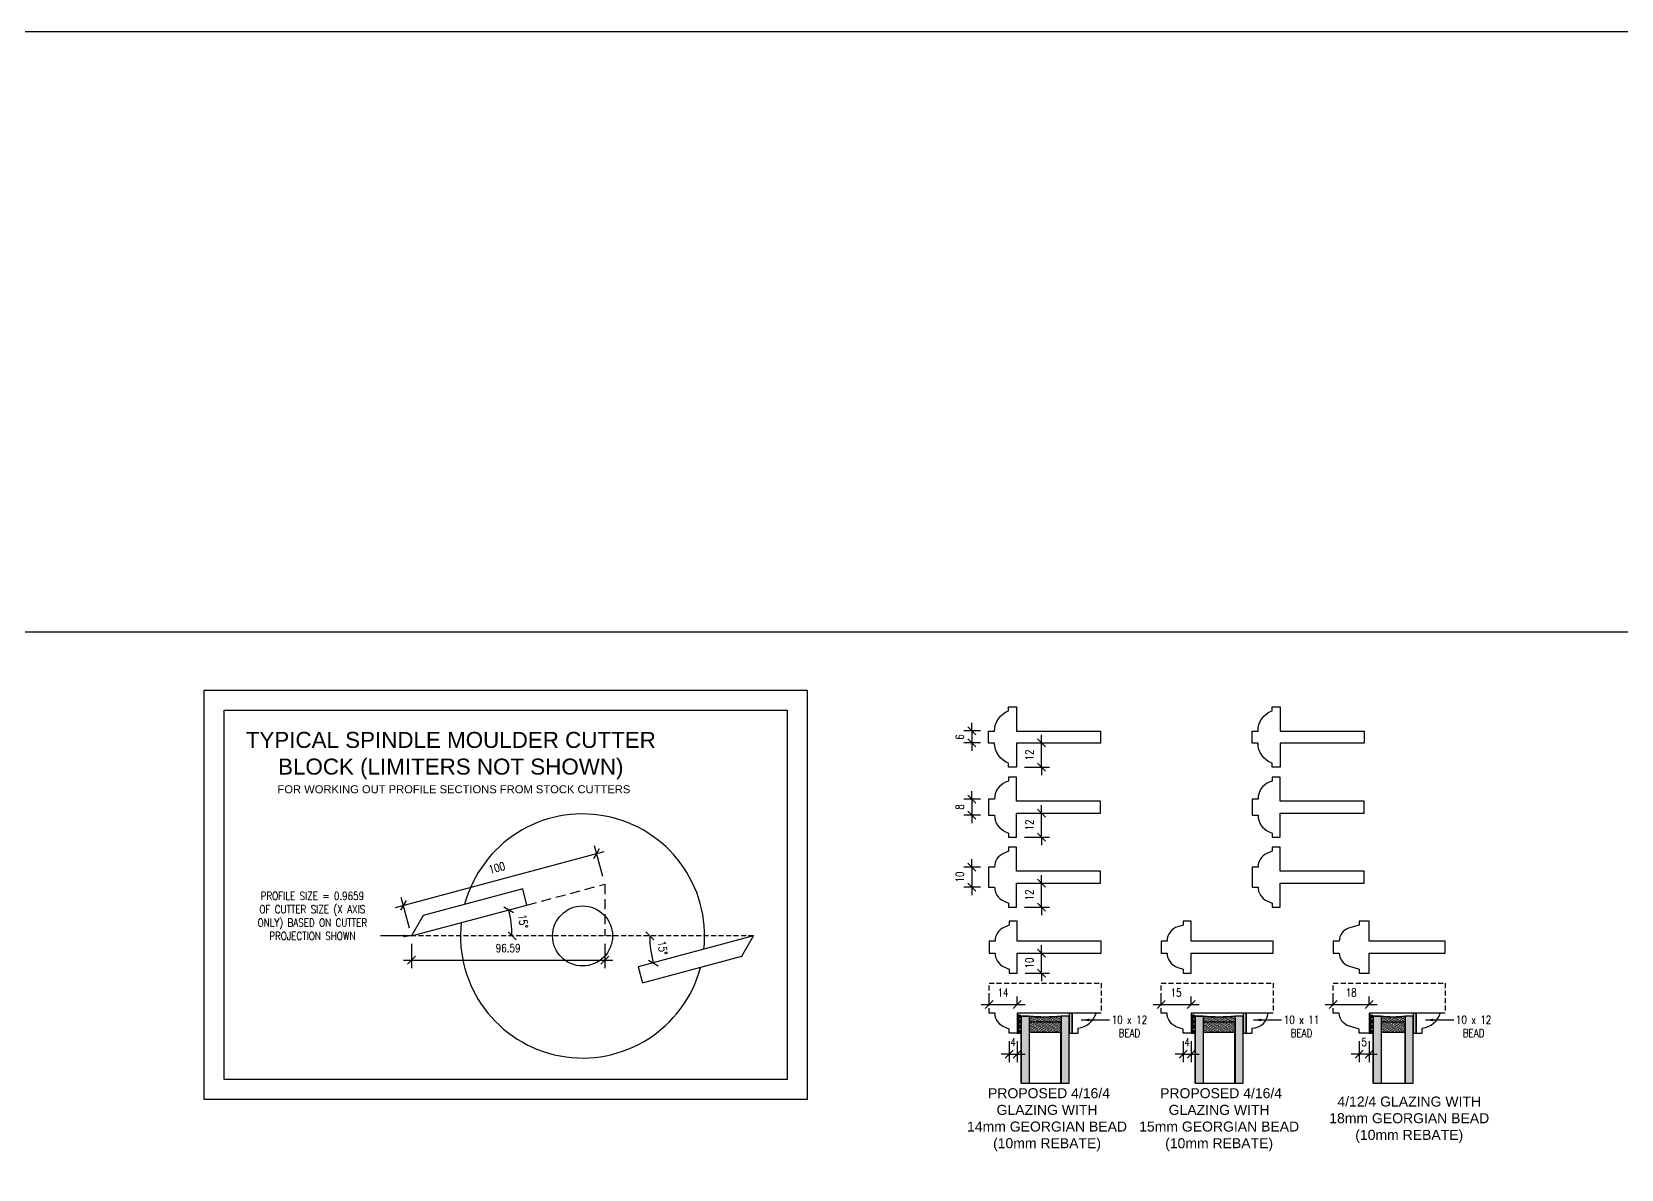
# Model space of a CAD drawing. Header units: millimetres. Extents: x 0 to 23312, y -3206 to 11448.
# Drawn here: x 3104 to 3898, y 10879 to 11448 of the extents above; entities that cross this region are included whole.
import ezdxf

# ---------------------------------------------------------------- set-up
doc = ezdxf.new("R2010")
doc.units = ezdxf.units.MM
doc.header["$LTSCALE"] = 10
doc.header["$PDMODE"] = 35
doc.linetypes.add('HIDDEN', pattern=[0.375, 0.25, -0.125])
for name, color, linetype in [('02 - Notes & Text', 251, 'Continuous'), ('40 - Detail Outline', 142, 'Continuous'), ('41 - Detail', 7, 'Continuous'), ('44 - Detail Text', 7, 'Continuous')]:
    doc.layers.add(name, color=color, linetype=linetype)
doc.styles.add('1-1', font='romans.shx', dxfattribs={"width": 0.8, "height": 2})
doc.styles.add('1-2', font='romans.shx', dxfattribs={"width": 0.8, "height": 4})
doc.dimstyles.new('1-2', dxfattribs={"dimtxt": 4, "dimasz": 4, "dimexe": 4, "dimexo": 4, "dimgap": 4, "dimtad": 1, "dimdec": 0, "dimzin": 0, "dimdsep": 46, "dimtxsty": '1-2', "dimblk": 'OBLIQUE', "dimcen": 4, "dimdle": 4, "dimclrd": 251, "dimclre": 251, "dimclrt": 251, "dimadec": 0, "dimazin": 0, "dimtfac": 1, "dimtdec": 0, "dimtix": 1, "dimtmove": 1, "dimatfit": 3, "dimfxl": 1, "dimtolj": 1, "dimtzin": 0, "dimlwd": 25, "dimarcsym": 0})
doc.dimstyles.new('1-2 Roundoff', dxfattribs={"dimtxt": 4, "dimasz": 4, "dimexe": 4, "dimexo": 4, "dimgap": 4, "dimtad": 1, "dimdsep": 46, "dimtxsty": '1-2', "dimblk": 'OBLIQUE', "dimcen": 4, "dimdle": 4, "dimclrd": 251, "dimclre": 251, "dimclrt": 251, "dimazin": 2, "dimtfac": 1, "dimtix": 1, "dimtmove": 1, "dimatfit": 3, "dimfxl": 1, "dimtolj": 1, "dimtzin": 0, "dimlwd": 25, "dimarcsym": 0})

# ---------------------------------------------------------------- blocks, each defined once
blk = doc.blocks.new('_Oblique')
at = {"color": 0, "linetype": 'ByBlock', "lineweight": -2}
blk.add_line((-0.5, -0.5), (0.5, 0.5), dxfattribs=at)
blk = doc.blocks.new('*D195')
at = {"layer": '40 - Detail Outline', "color": 251, "lineweight": 25, "ltscale": 10, "transparency": 16777216}
blk.add_arc((3293.49, 10995.78), 50.25, 360, 15, dxfattribs=at)
at = {"layer": 'Defpoints', "color": 0, "ltscale": 10, "transparency": 16777216}
for p in [(3351.21, 11011.24), (3293.49, 10995.78), (3293.49, 10995.78), (3343.55, 11000.16), (3464.49, 10995.78)]:
    blk.add_point(p, dxfattribs=at)
at = {"layer": '40 - Detail Outline', "color": 251, "lineweight": 25, "ltscale": 10, "transparency": 16777216, "xscale": 4, "yscale": 4, "zscale": 4}
for p, rotation in [((3342.03, 11008.78), 104.9999999999939), ((3343.75, 10995.78), 269.9999999999994)]:
    blk.add_blockref('_Oblique', p, dxfattribs=dict(at, rotation=rotation))
at = {"layer": '40 - Detail Outline', "color": 251, "ltscale": 10, "transparency": 16777216, "insert": (3349.26, 11003.12), "char_height": 4, "attachment_point": 5, "rotation": 277.5, "style": '1-2'}
blk.add_mtext('\\A1;15°', dxfattribs=at)
blk = doc.blocks.new('*D196')
at = {"layer": '40 - Detail Outline', "color": 251, "lineweight": 25, "ltscale": 10, "transparency": 16777216}
blk.add_arc((3464.49, 10995.78), 51.92, 180, 195, dxfattribs=at)
at = {"layer": 'Defpoints', "color": 0, "ltscale": 10, "transparency": 16777216}
for p in [(3293.49, 10995.78), (3464.49, 10995.78), (3464.49, 10995.78), (3412.77, 10991.25), (3406.77, 10980.31)]:
    blk.add_point(p, dxfattribs=at)
at = {"layer": '40 - Detail Outline', "color": 251, "lineweight": 25, "ltscale": 10, "transparency": 16777216, "xscale": 4, "yscale": 4, "zscale": 4}
for p, rotation in [((3412.57, 10995.78), 89.99999999999913), ((3414.34, 10982.34), 284.999999999993)]:
    blk.add_blockref('_Oblique', p, dxfattribs=dict(at, rotation=rotation))
at = {"layer": '40 - Detail Outline', "color": 251, "ltscale": 10, "transparency": 16777216, "insert": (3418.96, 10989.78), "char_height": 4, "attachment_point": 5, "rotation": 277.5, "style": '1-2'}
blk.add_mtext('\\A1;15°', dxfattribs=at)
blk = doc.blocks.new('*D197')
at = {"layer": '40 - Detail Outline', "color": 251, "lineweight": 25, "ltscale": 10, "transparency": 16777216}
blk.add_line((3285.52, 11010.06), (3389.84, 11038.01), dxfattribs=at)
at = {"layer": '40 - Detail Outline', "color": 251, "lineweight": -2, "ltscale": 10, "transparency": 16777216}
for p, q in [((3389.05, 11025.52), (3384.95, 11040.84)), ((3292.46, 10999.64), (3288.35, 11014.95))]:
    blk.add_line(p, q, dxfattribs=at)
at = {"layer": 'Defpoints', "color": 0, "ltscale": 10, "transparency": 16777216}
for p in [(3385.98, 11036.97), (3390.08, 11021.66), (3293.49, 10995.78)]:
    blk.add_point(p, dxfattribs=at)
at = {"layer": '40 - Detail Outline', "color": 251, "lineweight": 25, "ltscale": 10, "transparency": 16777216, "xscale": 4, "yscale": 4, "zscale": 4}
for p, rotation in [((3385.98, 11036.97), 14.99999999999553), ((3289.39, 11011.09), 194.9999999999955)]:
    blk.add_blockref('_Oblique', p, dxfattribs=dict(at, rotation=rotation))
at = {"layer": '40 - Detail Outline', "color": 251, "ltscale": 10, "transparency": 16777216, "insert": (3336.13, 11029.83), "char_height": 4, "attachment_point": 5, "rotation": 15, "style": '1-2'}
blk.add_mtext('\\A1;100', dxfattribs=at)
blk = doc.blocks.new('*D198')
at = {"layer": '40 - Detail Outline', "color": 251, "lineweight": -2, "ltscale": 10, "transparency": 16777216}
for p, q in [((3293.49, 10991.78), (3293.49, 10979.69)), ((3390.08, 10991.78), (3390.08, 10979.69))]:
    blk.add_line(p, q, dxfattribs=at)
at = {"layer": '40 - Detail Outline', "color": 251, "lineweight": 25, "ltscale": 10, "transparency": 16777216}
blk.add_line((3289.49, 10983.69), (3394.08, 10983.69), dxfattribs=at)
at = {"layer": 'Defpoints', "color": 0, "ltscale": 10, "transparency": 16777216}
for p in [(3293.49, 10995.78), (3390.08, 10995.78), (3390.08, 10983.69)]:
    blk.add_point(p, dxfattribs=at)
at = {"layer": '40 - Detail Outline', "color": 251, "lineweight": 25, "ltscale": 10, "transparency": 16777216, "xscale": 4, "yscale": 4, "zscale": 4, "rotation": 180}
blk.add_blockref('_Oblique', (3293.49, 10983.69), dxfattribs=at)
at = {"layer": '40 - Detail Outline', "color": 251, "lineweight": 25, "ltscale": 10, "transparency": 16777216, "xscale": 4, "yscale": 4, "zscale": 4}
blk.add_blockref('_Oblique', (3390.08, 10983.69), dxfattribs=at)
at = {"layer": '40 - Detail Outline', "color": 251, "ltscale": 10, "transparency": 16777216, "insert": (3341.79, 10989.69), "char_height": 4, "attachment_point": 5, "style": '1-2'}
blk.add_mtext('\\A1;96.59', dxfattribs=at)
blk = doc.blocks.new('*D250')
at = {"layer": '44 - Detail Text', "color": 251, "lineweight": 25, "ltscale": 10, "transparency": 16777216}
blk.add_line((3578.11, 10961.49), (3600.11, 10961.49), dxfattribs=at)
at = {"layer": '44 - Detail Text', "color": 251, "lineweight": -2, "ltscale": 10, "transparency": 16777216}
for p, q in [((3582.11, 10961.24), (3582.11, 10965.49)), ((3596.11, 10961.24), (3596.11, 10965.49))]:
    blk.add_line(p, q, dxfattribs=at)
at = {"layer": 'Defpoints', "color": 0, "ltscale": 10, "transparency": 16777216}
for p in [(3596.11, 10961.49), (3582.11, 10957.24), (3596.11, 10957.24)]:
    blk.add_point(p, dxfattribs=at)
at = {"layer": '44 - Detail Text', "color": 251, "lineweight": 25, "ltscale": 10, "transparency": 16777216, "xscale": 4, "yscale": 4, "zscale": 4, "rotation": 180}
blk.add_blockref('_Oblique', (3582.11, 10961.49), dxfattribs=at)
at = {"layer": '44 - Detail Text', "color": 251, "lineweight": 25, "ltscale": 10, "transparency": 16777216, "xscale": 4, "yscale": 4, "zscale": 4}
blk.add_blockref('_Oblique', (3596.11, 10961.49), dxfattribs=at)
at = {"layer": '44 - Detail Text', "color": 251, "ltscale": 10, "transparency": 16777216, "insert": (3589.11, 10967.49), "char_height": 4, "attachment_point": 5, "style": '1-2'}
blk.add_mtext('\\A1;14', dxfattribs=at)
blk = doc.blocks.new('*D251')
at = {"layer": '44 - Detail Text', "color": 251, "lineweight": 25, "ltscale": 10, "transparency": 16777216}
blk.add_line((3664.11, 10961.49), (3687.11, 10961.49), dxfattribs=at)
at = {"layer": '44 - Detail Text', "color": 251, "lineweight": -2, "ltscale": 10, "transparency": 16777216}
for p, q in [((3668.11, 10961.24), (3668.11, 10965.49)), ((3683.11, 10961.24), (3683.11, 10965.49))]:
    blk.add_line(p, q, dxfattribs=at)
at = {"layer": 'Defpoints', "color": 0, "ltscale": 10, "transparency": 16777216}
for p in [(3683.11, 10961.49), (3668.11, 10957.24), (3683.11, 10957.24)]:
    blk.add_point(p, dxfattribs=at)
at = {"layer": '44 - Detail Text', "color": 251, "lineweight": 25, "ltscale": 10, "transparency": 16777216, "xscale": 4, "yscale": 4, "zscale": 4, "rotation": 180}
blk.add_blockref('_Oblique', (3668.11, 10961.49), dxfattribs=at)
at = {"layer": '44 - Detail Text', "color": 251, "lineweight": 25, "ltscale": 10, "transparency": 16777216, "xscale": 4, "yscale": 4, "zscale": 4}
blk.add_blockref('_Oblique', (3683.11, 10961.49), dxfattribs=at)
at = {"layer": '44 - Detail Text', "color": 251, "ltscale": 10, "transparency": 16777216, "insert": (3675.61, 10967.49), "char_height": 4, "attachment_point": 5, "style": '1-2'}
blk.add_mtext('\\A1;15', dxfattribs=at)
blk = doc.blocks.new('*D252')
at = {"layer": '44 - Detail Text', "color": 251, "lineweight": 25, "ltscale": 10, "transparency": 16777216}
blk.add_line((3750.11, 10961.49), (3776.11, 10961.49), dxfattribs=at)
at = {"layer": '44 - Detail Text', "color": 251, "lineweight": -2, "ltscale": 10, "transparency": 16777216}
for p, q in [((3754.11, 10961.24), (3754.11, 10965.49)), ((3772.11, 10961.24), (3772.11, 10965.49))]:
    blk.add_line(p, q, dxfattribs=at)
at = {"layer": 'Defpoints', "color": 0, "ltscale": 10, "transparency": 16777216}
for p in [(3772.11, 10961.49), (3754.11, 10957.24), (3772.11, 10957.24)]:
    blk.add_point(p, dxfattribs=at)
at = {"layer": '44 - Detail Text', "color": 251, "lineweight": 25, "ltscale": 10, "transparency": 16777216, "xscale": 4, "yscale": 4, "zscale": 4, "rotation": 180}
blk.add_blockref('_Oblique', (3754.11, 10961.49), dxfattribs=at)
at = {"layer": '44 - Detail Text', "color": 251, "lineweight": 25, "ltscale": 10, "transparency": 16777216, "xscale": 4, "yscale": 4, "zscale": 4}
blk.add_blockref('_Oblique', (3772.11, 10961.49), dxfattribs=at)
at = {"layer": '44 - Detail Text', "color": 251, "ltscale": 10, "transparency": 16777216, "insert": (3763.11, 10967.49), "char_height": 4, "attachment_point": 5, "style": '1-2'}
blk.add_mtext('\\A1;18', dxfattribs=at)
blk = doc.blocks.new('*D253')
at = {"layer": '44 - Detail Text', "color": 251, "lineweight": -2, "ltscale": 10, "transparency": 16777216}
for p, q in [((3592.11, 10943.24), (3592.11, 10932.71)), ((3596.11, 10943.24), (3596.11, 10932.71))]:
    blk.add_line(p, q, dxfattribs=at)
at = {"layer": '44 - Detail Text', "color": 251, "lineweight": 25, "ltscale": 10, "transparency": 16777216}
for p, q in [((3592.11, 10936.71), (3588.11, 10936.71)), ((3592.11, 10936.71), (3596.11, 10936.71)), ((3596.11, 10936.71), (3600.11, 10936.71))]:
    blk.add_line(p, q, dxfattribs=at)
at = {"layer": 'Defpoints', "color": 0, "ltscale": 10, "transparency": 16777216}
for p in [(3592.11, 10947.24), (3596.11, 10947.24), (3596.11, 10936.71)]:
    blk.add_point(p, dxfattribs=at)
at = {"layer": '44 - Detail Text', "color": 251, "lineweight": 25, "ltscale": 10, "transparency": 16777216, "xscale": 4, "yscale": 4, "zscale": 4}
blk.add_blockref('_Oblique', (3592.11, 10936.71), dxfattribs=at)
at = {"layer": '44 - Detail Text', "color": 251, "lineweight": 25, "ltscale": 10, "transparency": 16777216, "xscale": 4, "yscale": 4, "zscale": 4, "rotation": 180}
blk.add_blockref('_Oblique', (3596.11, 10936.71), dxfattribs=at)
at = {"layer": '44 - Detail Text', "color": 251, "ltscale": 10, "transparency": 16777216, "insert": (3594.11, 10942.71), "char_height": 4, "attachment_point": 5, "style": '1-2'}
blk.add_mtext('\\A1;4', dxfattribs=at)
blk = doc.blocks.new('*D254')
at = {"layer": '44 - Detail Text', "color": 251, "lineweight": -2, "ltscale": 10, "transparency": 16777216}
for p, q in [((3679.11, 10943.24), (3679.11, 10932.71)), ((3683.11, 10943.24), (3683.11, 10932.71))]:
    blk.add_line(p, q, dxfattribs=at)
at = {"layer": '44 - Detail Text', "color": 251, "lineweight": 25, "ltscale": 10, "transparency": 16777216}
for p, q in [((3679.11, 10936.71), (3675.11, 10936.71)), ((3679.11, 10936.71), (3683.11, 10936.71)), ((3683.11, 10936.71), (3687.11, 10936.71))]:
    blk.add_line(p, q, dxfattribs=at)
at = {"layer": 'Defpoints', "color": 0, "ltscale": 10, "transparency": 16777216}
for p in [(3679.11, 10947.24), (3683.11, 10947.24), (3683.11, 10936.71)]:
    blk.add_point(p, dxfattribs=at)
at = {"layer": '44 - Detail Text', "color": 251, "lineweight": 25, "ltscale": 10, "transparency": 16777216, "xscale": 4, "yscale": 4, "zscale": 4}
blk.add_blockref('_Oblique', (3679.11, 10936.71), dxfattribs=at)
at = {"layer": '44 - Detail Text', "color": 251, "lineweight": 25, "ltscale": 10, "transparency": 16777216, "xscale": 4, "yscale": 4, "zscale": 4, "rotation": 180}
blk.add_blockref('_Oblique', (3683.11, 10936.71), dxfattribs=at)
at = {"layer": '44 - Detail Text', "color": 251, "ltscale": 10, "transparency": 16777216, "insert": (3681.11, 10942.71), "char_height": 4, "attachment_point": 5, "style": '1-2'}
blk.add_mtext('\\A1;4', dxfattribs=at)
blk = doc.blocks.new('*D255')
at = {"layer": '44 - Detail Text', "color": 251, "lineweight": -2, "ltscale": 10, "transparency": 16777216}
for p, q in [((3767.11, 10943.24), (3767.11, 10932.71)), ((3772.11, 10943.24), (3772.11, 10932.71))]:
    blk.add_line(p, q, dxfattribs=at)
at = {"layer": '44 - Detail Text', "color": 251, "lineweight": 25, "ltscale": 10, "transparency": 16777216}
for p, q in [((3767.11, 10936.71), (3763.11, 10936.71)), ((3772.11, 10936.71), (3767.11, 10936.71)), ((3772.11, 10936.71), (3776.11, 10936.71))]:
    blk.add_line(p, q, dxfattribs=at)
at = {"layer": 'Defpoints', "color": 0, "ltscale": 10, "transparency": 16777216}
for p in [(3767.11, 10947.24), (3772.11, 10947.24), (3767.11, 10936.71)]:
    blk.add_point(p, dxfattribs=at)
at = {"layer": '44 - Detail Text', "color": 251, "lineweight": 25, "ltscale": 10, "transparency": 16777216, "xscale": 4, "yscale": 4, "zscale": 4}
blk.add_blockref('_Oblique', (3767.11, 10936.71), dxfattribs=at)
at = {"layer": '44 - Detail Text', "color": 251, "lineweight": 25, "ltscale": 10, "transparency": 16777216, "xscale": 4, "yscale": 4, "zscale": 4, "rotation": 180}
blk.add_blockref('_Oblique', (3772.11, 10936.71), dxfattribs=at)
at = {"layer": '44 - Detail Text', "color": 251, "ltscale": 10, "transparency": 16777216, "insert": (3769.61, 10942.71), "char_height": 4, "attachment_point": 5, "style": '1-2'}
blk.add_mtext('\\A1;5', dxfattribs=at)
blk = doc.blocks.new('*D256')
at = {"color": 251, "lineweight": -2, "ltscale": 10, "transparency": 16777216}
for p, q in [((3600.11, 10987.24), (3612.28, 10987.24)), ((3600.11, 10977.24), (3612.28, 10977.24))]:
    blk.add_line(p, q, dxfattribs=at)
at = {"color": 251, "lineweight": 25, "ltscale": 10, "transparency": 16777216}
for p, q in [((3608.28, 10987.24), (3608.28, 10991.24)), ((3608.28, 10977.24), (3608.28, 10987.24)), ((3608.28, 10977.24), (3608.28, 10973.24))]:
    blk.add_line(p, q, dxfattribs=at)
at = {"layer": 'Defpoints', "color": 0, "ltscale": 10, "transparency": 16777216}
for p in [(3596.11, 10987.24), (3608.28, 10987.24), (3596.11, 10977.24)]:
    blk.add_point(p, dxfattribs=at)
at = {"color": 251, "lineweight": 25, "ltscale": 10, "transparency": 16777216, "xscale": 4, "yscale": 4, "zscale": 4}
for p, rotation in [((3608.28, 10987.24), 270), ((3608.28, 10977.24), 90)]:
    blk.add_blockref('_Oblique', p, dxfattribs=dict(at, rotation=rotation))
at = {"color": 251, "ltscale": 10, "transparency": 16777216, "insert": (3602.28, 10982.24), "char_height": 4, "attachment_point": 5, "rotation": 90, "style": '1-2'}
blk.add_mtext('\\A1;10', dxfattribs=at)
blk = doc.blocks.new('*D257')
at = {"color": 251, "lineweight": 25, "ltscale": 10, "transparency": 16777216}
for p, q in [((3608.28, 11022.24), (3608.28, 11026.24)), ((3608.28, 11010.24), (3608.28, 11022.24)), ((3608.28, 11010.24), (3608.28, 11006.24))]:
    blk.add_line(p, q, dxfattribs=at)
at = {"color": 251, "lineweight": -2, "ltscale": 10, "transparency": 16777216}
for p, q in [((3599.88, 11022.24), (3612.28, 11022.24)), ((3599.88, 11010.24), (3612.28, 11010.24))]:
    blk.add_line(p, q, dxfattribs=at)
at = {"layer": 'Defpoints', "color": 0, "ltscale": 10, "transparency": 16777216}
for p in [(3595.88, 11022.24), (3608.28, 11022.24), (3595.88, 11010.24)]:
    blk.add_point(p, dxfattribs=at)
at = {"color": 251, "lineweight": 25, "ltscale": 10, "transparency": 16777216, "xscale": 4, "yscale": 4, "zscale": 4}
for p, rotation in [((3608.28, 11022.24), 270), ((3608.28, 11010.24), 90)]:
    blk.add_blockref('_Oblique', p, dxfattribs=dict(at, rotation=rotation))
at = {"color": 251, "ltscale": 10, "transparency": 16777216, "insert": (3602.28, 11016.24), "char_height": 4, "attachment_point": 5, "rotation": 90, "style": '1-2'}
blk.add_mtext('\\A1;12', dxfattribs=at)
blk = doc.blocks.new('*D258')
at = {"color": 251, "lineweight": -2, "ltscale": 10, "transparency": 16777216}
for p, q in [((3599.88, 11057.24), (3612.28, 11057.24)), ((3599.88, 11045.24), (3612.28, 11045.24))]:
    blk.add_line(p, q, dxfattribs=at)
at = {"color": 251, "lineweight": 25, "ltscale": 10, "transparency": 16777216}
for p, q in [((3608.28, 11057.24), (3608.28, 11061.24)), ((3608.28, 11045.24), (3608.28, 11057.24)), ((3608.28, 11045.24), (3608.28, 11041.24))]:
    blk.add_line(p, q, dxfattribs=at)
at = {"layer": 'Defpoints', "color": 0, "ltscale": 10, "transparency": 16777216}
for p in [(3595.88, 11057.24), (3608.28, 11057.24), (3595.88, 11045.24)]:
    blk.add_point(p, dxfattribs=at)
at = {"color": 251, "lineweight": 25, "ltscale": 10, "transparency": 16777216, "xscale": 4, "yscale": 4, "zscale": 4}
for p, rotation in [((3608.28, 11057.24), 270), ((3608.28, 11045.24), 90)]:
    blk.add_blockref('_Oblique', p, dxfattribs=dict(at, rotation=rotation))
at = {"color": 251, "ltscale": 10, "transparency": 16777216, "insert": (3602.28, 11051.24), "char_height": 4, "attachment_point": 5, "rotation": 90, "style": '1-2'}
blk.add_mtext('\\A1;12', dxfattribs=at)
blk = doc.blocks.new('*D259')
at = {"color": 251, "lineweight": -2, "ltscale": 10, "transparency": 16777216}
for p, q in [((3599.88, 11092.24), (3612.28, 11092.24)), ((3599.88, 11080.24), (3612.28, 11080.24))]:
    blk.add_line(p, q, dxfattribs=at)
at = {"color": 251, "lineweight": 25, "ltscale": 10, "transparency": 16777216}
for p, q in [((3608.28, 11092.24), (3608.28, 11096.24)), ((3608.28, 11080.24), (3608.28, 11092.24)), ((3608.28, 11080.24), (3608.28, 11076.24))]:
    blk.add_line(p, q, dxfattribs=at)
at = {"layer": 'Defpoints', "color": 0, "ltscale": 10, "transparency": 16777216}
for p in [(3595.88, 11092.24), (3608.28, 11092.24), (3595.88, 11080.24)]:
    blk.add_point(p, dxfattribs=at)
at = {"color": 251, "lineweight": 25, "ltscale": 10, "transparency": 16777216, "xscale": 4, "yscale": 4, "zscale": 4}
for p, rotation in [((3608.28, 11092.24), 270), ((3608.28, 11080.24), 90)]:
    blk.add_blockref('_Oblique', p, dxfattribs=dict(at, rotation=rotation))
at = {"color": 251, "ltscale": 10, "transparency": 16777216, "insert": (3602.28, 11086.24), "char_height": 4, "attachment_point": 5, "rotation": 90, "style": '1-2'}
blk.add_mtext('\\A1;12', dxfattribs=at)
blk = doc.blocks.new('*D260')
at = {"color": 251, "lineweight": -2, "ltscale": 10, "transparency": 16777216}
for p, q in [((3577.88, 11098.24), (3569.48, 11098.24)), ((3577.88, 11092.24), (3569.48, 11092.24))]:
    blk.add_line(p, q, dxfattribs=at)
at = {"color": 251, "lineweight": 25, "ltscale": 10, "transparency": 16777216}
for p, q in [((3573.48, 11098.24), (3573.48, 11102.24)), ((3573.48, 11098.24), (3573.48, 11092.24)), ((3573.48, 11092.24), (3573.48, 11088.24))]:
    blk.add_line(p, q, dxfattribs=at)
at = {"layer": 'Defpoints', "color": 0, "ltscale": 10, "transparency": 16777216}
for p in [(3581.88, 11098.24), (3573.48, 11092.24), (3581.88, 11092.24)]:
    blk.add_point(p, dxfattribs=at)
at = {"color": 251, "lineweight": 25, "ltscale": 10, "transparency": 16777216, "xscale": 4, "yscale": 4, "zscale": 4}
for p, rotation in [((3573.48, 11098.24), 270), ((3573.48, 11092.24), 90)]:
    blk.add_blockref('_Oblique', p, dxfattribs=dict(at, rotation=rotation))
at = {"color": 251, "ltscale": 10, "transparency": 16777216, "insert": (3567.48, 11095.24), "char_height": 4, "attachment_point": 5, "rotation": 90, "style": '1-2'}
blk.add_mtext('\\A1;6', dxfattribs=at)
blk = doc.blocks.new('*D261')
at = {"color": 251, "lineweight": 25, "ltscale": 10, "transparency": 16777216}
for p, q in [((3573.48, 11064.24), (3573.48, 11068.24)), ((3573.48, 11064.24), (3573.48, 11056.24)), ((3573.48, 11056.24), (3573.48, 11052.24))]:
    blk.add_line(p, q, dxfattribs=at)
at = {"color": 251, "lineweight": -2, "ltscale": 10, "transparency": 16777216}
for p, q in [((3577.88, 11064.24), (3569.48, 11064.24)), ((3577.88, 11056.24), (3569.48, 11056.24))]:
    blk.add_line(p, q, dxfattribs=at)
at = {"layer": 'Defpoints', "color": 0, "ltscale": 10, "transparency": 16777216}
for p in [(3581.88, 11064.24), (3573.48, 11056.24), (3581.88, 11056.24)]:
    blk.add_point(p, dxfattribs=at)
at = {"color": 251, "lineweight": 25, "ltscale": 10, "transparency": 16777216, "xscale": 4, "yscale": 4, "zscale": 4}
for p, rotation in [((3573.48, 11064.24), 270), ((3573.48, 11056.24), 90)]:
    blk.add_blockref('_Oblique', p, dxfattribs=dict(at, rotation=rotation))
at = {"color": 251, "ltscale": 10, "transparency": 16777216, "insert": (3567.48, 11060.24), "char_height": 4, "attachment_point": 5, "rotation": 90, "style": '1-2'}
blk.add_mtext('\\A1;8', dxfattribs=at)
blk = doc.blocks.new('*D262')
at = {"color": 251, "lineweight": 25, "ltscale": 10, "transparency": 16777216}
for p, q in [((3573.48, 11030.24), (3573.48, 11034.24)), ((3573.48, 11030.24), (3573.48, 11020.24)), ((3573.48, 11020.24), (3573.48, 11016.24))]:
    blk.add_line(p, q, dxfattribs=at)
at = {"color": 251, "lineweight": -2, "ltscale": 10, "transparency": 16777216}
for p, q in [((3577.88, 11030.24), (3569.48, 11030.24)), ((3577.88, 11020.24), (3569.48, 11020.24))]:
    blk.add_line(p, q, dxfattribs=at)
at = {"layer": 'Defpoints', "color": 0, "ltscale": 10, "transparency": 16777216}
for p in [(3581.88, 11030.24), (3573.48, 11020.24), (3581.88, 11020.24)]:
    blk.add_point(p, dxfattribs=at)
at = {"color": 251, "lineweight": 25, "ltscale": 10, "transparency": 16777216, "xscale": 4, "yscale": 4, "zscale": 4}
for p, rotation in [((3573.48, 11030.24), 270), ((3573.48, 11020.24), 90)]:
    blk.add_blockref('_Oblique', p, dxfattribs=dict(at, rotation=rotation))
at = {"color": 251, "ltscale": 10, "transparency": 16777216, "insert": (3567.48, 11025.24), "char_height": 4, "attachment_point": 5, "rotation": 90, "style": '1-2'}
blk.add_mtext('\\A1;10', dxfattribs=at)

msp = doc.modelspace()

# ---------------------------------------------------------------- hatches: boundary and pattern name
at = {"layer": '41 - Detail'}
h = msp.add_hatch(color=253, dxfattribs=at)
edge = h.paths.add_edge_path()
edge.add_arc((3597.47, 10953.023), 0.643, 270, 450)
edge.add_arc((3597.47, 10954.309), 0.643, 90, 270, ccw=False)
edge.add_arc((3597.47, 10955.595), 0.643, 270, 450)
edge.add_line((3597.47, 10956.237), (3596.113, 10956.237))
edge.add_line((3596.113, 10956.237), (3596.113, 10947.237))
edge.add_line((3596.113, 10947.237), (3597.47, 10947.237))
edge.add_arc((3597.47, 10947.88), 0.643, 270, 450)
edge.add_arc((3597.47, 10949.166), 0.643, 90, 270, ccw=False)
edge.add_arc((3597.47, 10950.452), 0.643, 270, 450)
edge.add_arc((3597.47, 10951.737), 0.643, 90, 270, ccw=False)
h = msp.add_hatch(color=254, dxfattribs=at)
edge = h.paths.add_edge_path()
edge.add_line((3618.113, 10952.737), (3602.113, 10952.737))
edge.add_line((3602.113, 10952.737), (3602.113, 10955.737))
edge.add_arc((3610.113, 11015.487), 60.283, 262.373953, 277.626047)
edge.add_line((3618.113, 10955.737), (3618.113, 10952.737))
h.paths.add_polyline_path([(3618.113, 10947.737), (3602.113, 10947.737), (3602.113, 10952.737), (3618.113, 10952.737)])
h.paths.add_polyline_path([(3618.113, 10922.237), (3622.113, 10922.237), (3622.113, 10955.737), (3618.113, 10955.737)])
h.paths.add_polyline_path([(3598.113, 10922.237), (3602.113, 10922.237), (3602.113, 10955.737), (3598.113, 10955.737)])
h = msp.add_hatch(dxfattribs=at)
h.set_pattern_fill('DOTS', color=251, scale=0.4, angle=-60, style=0)
h.set_pattern_definition([(300, (-10271.3414, 43772.4783), (0.708676131, 0.042536934), [0, -0.635])])
edge = h.paths.add_edge_path()
edge.add_line((3618.113, 10952.737), (3618.113, 10955.737))
edge.add_arc((3610.113, 11015.487), 60.283, 262.373953, 277.626047, ccw=False)
edge.add_line((3602.113, 10955.737), (3602.113, 10952.737))
edge.add_line((3602.113, 10952.737), (3618.113, 10952.737))
h.paths.add_polyline_path([(3602.113, 10952.737), (3602.113, 10947.737), (3618.113, 10947.737), (3618.113, 10952.737)])
for points in [[(3622.113, 10947.237), (3623.613, 10947.237), (3623.613, 10957.237), (3622.113, 10957.237)], [(3709.113, 10947.237), (3710.613, 10947.237), (3710.613, 10957.237), (3709.113, 10957.237)], [(3794.113, 10947.237), (3795.613, 10947.237), (3795.613, 10957.237), (3794.113, 10957.237)]]:
    msp.add_hatch(color=253, dxfattribs=at).paths.add_polyline_path(points)
h = msp.add_hatch(color=253, dxfattribs=at)
edge = h.paths.add_edge_path()
edge.add_arc((3684.47, 10953.023), 0.643, 270, 450)
edge.add_arc((3684.47, 10954.309), 0.643, 90, 270, ccw=False)
edge.add_arc((3684.47, 10955.595), 0.643, 270, 450)
edge.add_line((3684.47, 10956.237), (3683.113, 10956.237))
edge.add_line((3683.113, 10956.237), (3683.113, 10947.237))
edge.add_line((3683.113, 10947.237), (3684.47, 10947.237))
edge.add_arc((3684.47, 10947.88), 0.643, 270, 450)
edge.add_arc((3684.47, 10949.166), 0.643, 90, 270, ccw=False)
edge.add_arc((3684.47, 10950.452), 0.643, 270, 450)
edge.add_arc((3684.47, 10951.737), 0.643, 90, 270, ccw=False)
h = msp.add_hatch(color=254, dxfattribs=at)
edge = h.paths.add_edge_path()
edge.add_line((3705.113, 10952.737), (3689.113, 10952.737))
edge.add_line((3689.113, 10952.737), (3689.113, 10955.737))
edge.add_arc((3697.113, 11015.487), 60.283, 262.373953, 277.626047)
edge.add_line((3705.113, 10955.737), (3705.113, 10952.737))
h.paths.add_polyline_path([(3705.113, 10947.737), (3689.113, 10947.737), (3689.113, 10952.737), (3705.113, 10952.737)])
h.paths.add_polyline_path([(3705.113, 10922.237), (3709.113, 10922.237), (3709.113, 10955.737), (3705.113, 10955.737)])
h.paths.add_polyline_path([(3685.113, 10922.237), (3689.113, 10922.237), (3689.113, 10955.737), (3685.113, 10955.737)])
h = msp.add_hatch(dxfattribs=at)
h.set_pattern_fill('DOTS', color=251, scale=0.4, angle=-60, style=0)
h.set_pattern_definition([(300, (-10184.3414, 43772.4783), (0.708676131, 0.042536934), [0, -0.635])])
edge = h.paths.add_edge_path()
edge.add_line((3705.113, 10952.737), (3705.113, 10955.737))
edge.add_arc((3697.113, 11015.487), 60.283, 262.373953, 277.626047, ccw=False)
edge.add_line((3689.113, 10955.737), (3689.113, 10952.737))
edge.add_line((3689.113, 10952.737), (3705.113, 10952.737))
h.paths.add_polyline_path([(3689.113, 10952.737), (3689.113, 10947.737), (3705.113, 10947.737), (3705.113, 10952.737)])
h = msp.add_hatch(color=253, dxfattribs=at)
edge = h.paths.add_edge_path()
edge.add_arc((3773.47, 10953.023), 0.643, 270, 450)
edge.add_arc((3773.47, 10954.309), 0.643, 90, 270, ccw=False)
edge.add_arc((3773.47, 10955.595), 0.643, 270, 450)
edge.add_line((3773.47, 10956.237), (3772.113, 10956.237))
edge.add_line((3772.113, 10956.237), (3772.113, 10947.237))
edge.add_line((3772.113, 10947.237), (3773.47, 10947.237))
edge.add_arc((3773.47, 10947.88), 0.643, 270, 450)
edge.add_arc((3773.47, 10949.166), 0.643, 90, 270, ccw=False)
edge.add_arc((3773.47, 10950.452), 0.643, 270, 450)
edge.add_arc((3773.47, 10951.737), 0.643, 90, 270, ccw=False)
h = msp.add_hatch(color=254, dxfattribs=at)
h.paths.add_polyline_path([(3790.113, 10952.737), (3778.113, 10952.737), (3778.113, 10955.737, 0.0833333), (3790.113, 10955.737)])
h.paths.add_polyline_path([(3790.113, 10947.737), (3778.113, 10947.737), (3778.113, 10952.737), (3790.113, 10952.737)])
h.paths.add_polyline_path([(3790.113, 10922.237), (3794.113, 10922.237), (3794.113, 10955.737), (3790.113, 10955.737)])
h.paths.add_polyline_path([(3774.113, 10922.237), (3778.113, 10922.237), (3778.113, 10955.737), (3774.113, 10955.737)])
h = msp.add_hatch(dxfattribs=at)
h.set_pattern_fill('DOTS', color=251, scale=0.4, angle=-60, style=0)
h.set_pattern_definition([(300, (-10099.3414, 43772.4783), (0.708676131, 0.042536934), [0, -0.635])])
h.paths.add_polyline_path([(3790.113, 10952.737), (3790.113, 10955.737, -0.0833333), (3778.113, 10955.737), (3778.113, 10952.737)])
h.paths.add_polyline_path([(3778.113, 10952.737), (3778.113, 10947.737), (3790.113, 10947.737), (3790.113, 10952.737)])

# ---------------------------------------------------------------- linework, layer by layer
at = {"color": 252}
for points in [[(3597.47, 10952.38), (3597.47, 10952.38, 1), (3597.47, 10953.666), (3597.47, 10953.666, -1), (3597.47, 10954.952), (3597.47, 10954.952, 1), (3597.47, 10956.237), (3596.113, 10956.237), (3596.113, 10947.237), (3597.47, 10947.237, 1), (3597.47, 10948.523), (3597.47, 10948.523, -1), (3597.47, 10949.809), (3597.47, 10949.809, 1), (3597.47, 10951.095), (3597.47, 10951.095, -1)], [(3684.47, 10952.38), (3684.47, 10952.38, 1), (3684.47, 10953.666), (3684.47, 10953.666, -1), (3684.47, 10954.952), (3684.47, 10954.952, 1), (3684.47, 10956.237), (3683.113, 10956.237), (3683.113, 10947.237), (3684.47, 10947.237, 1), (3684.47, 10948.523), (3684.47, 10948.523, -1), (3684.47, 10949.809), (3684.47, 10949.809, 1), (3684.47, 10951.095), (3684.47, 10951.095, -1)], [(3773.47, 10952.38), (3773.47, 10952.38, 1), (3773.47, 10953.666), (3773.47, 10953.666, -1), (3773.47, 10954.952), (3773.47, 10954.952, 1), (3773.47, 10956.237), (3772.113, 10956.237), (3772.113, 10947.237), (3773.47, 10947.237, 1), (3773.47, 10948.523), (3773.47, 10948.523, -1), (3773.47, 10949.809), (3773.47, 10949.809, 1), (3773.47, 10951.095), (3773.47, 10951.095, -1)]]:
    msp.add_lwpolyline(points, format="xyb", close=True, dxfattribs=at)
for points in [[(3598.113, 10922.237), (3598.113, 10955.737), (3602.113, 10955.737), (3602.113, 10922.237)], [(3622.113, 10922.237), (3622.113, 10955.737), (3618.113, 10955.737), (3618.113, 10922.237)], [(3685.113, 10922.237), (3685.113, 10955.737), (3689.113, 10955.737), (3689.113, 10922.237)], [(3709.113, 10922.237), (3709.113, 10955.737), (3705.113, 10955.737), (3705.113, 10922.237)], [(3774.113, 10922.237), (3774.113, 10955.737), (3778.113, 10955.737), (3778.113, 10922.237)], [(3794.113, 10922.237), (3794.113, 10955.737), (3790.113, 10955.737), (3790.113, 10922.237)]]:
    msp.add_lwpolyline(points, dxfattribs=at)
for points in [[(3622.113, 10922.237), (3622.113, 10955.737), (3618.113, 10955.737, -0.0625), (3602.113, 10955.737), (3598.113, 10955.737), (3598.113, 10922.237)], [(3709.113, 10922.237), (3709.113, 10955.737), (3705.113, 10955.737, -0.0625), (3689.113, 10955.737), (3685.113, 10955.737), (3685.113, 10922.237)], [(3794.113, 10922.237), (3794.113, 10955.737), (3790.113, 10955.737, -0.0833333), (3778.113, 10955.737), (3774.113, 10955.737), (3774.113, 10922.237)]]:
    msp.add_lwpolyline(points, format="xyb")
for points in [[(3622.113, 10957.237), (3622.113, 10947.237), (3623.613, 10947.237), (3623.613, 10957.237)], [(3709.113, 10957.237), (3709.113, 10947.237), (3710.613, 10947.237), (3710.613, 10957.237)], [(3794.113, 10957.237), (3794.113, 10947.237), (3795.613, 10947.237), (3795.613, 10957.237)], [(3602.113, 10947.737), (3618.113, 10947.737), (3618.113, 10952.737), (3602.113, 10952.737)], [(3689.113, 10947.737), (3705.113, 10947.737), (3705.113, 10952.737), (3689.113, 10952.737)], [(3778.113, 10947.737), (3790.113, 10947.737), (3790.113, 10952.737), (3778.113, 10952.737)]]:
    msp.add_lwpolyline(points, close=True, dxfattribs=at)
for centre, radius, start, end in [((3610.113, 11019.487), 64.25, 262.847331, 277.152669), ((3697.113, 11019.487), 64.25, 262.847331, 277.152669), ((3784.113, 10991.487), 36.25, 260.472717, 279.527283)]:
    msp.add_arc(centre, radius, start, end, dxfattribs=at)
at = {"layer": '40 - Detail Outline', "color": 251, "linetype": 'HIDDEN'}
msp.add_line((3464.491, 10995.777), (3293.491, 10995.777), dxfattribs=at)
at = {"layer": '40 - Detail Outline', "color": 251}
for p, q in [((3598.113, 10922.237), (3622.113, 10922.237)), ((3685.113, 10922.237), (3709.113, 10922.237)), ((3774.113, 10922.237), (3794.113, 10922.237))]:
    msp.add_line(p, q, dxfattribs=at)
at = {"layer": '40 - Detail Outline', "color": 3}
msp.add_lwpolyline([(13142.58, 11447.776), (0, 11447.776), (0, 11147.776), (13142.58, 11147.776)], close=True, dxfattribs=at)
at = {"layer": '40 - Detail Outline', "color": 3, "ltscale": 10}
for points in [[(0, 11147.776), (13142.58, 11147.776), (13142.58, -3206.341), (0, -3206.341)], [(3189.955, 11118.631), (3491.192, 11118.631), (3491.192, 10913.974), (3189.955, 10913.974)], [(3199.955, 11108.631), (3481.192, 11108.631), (3481.192, 10923.974), (3199.955, 10923.974)]]:
    msp.add_lwpolyline(points, close=True, dxfattribs=at)
at = {"layer": '40 - Detail Outline'}
for points in [[(3637.883, 11092.236), (3595.883, 11092.236), (3595.883, 11080.236), (3591.883, 11080.236), (3591.883, 11082.193, -0.3216047), (3584.883, 11092.236), (3581.883, 11092.236), (3581.883, 11098.236), (3584.883, 11098.236, -0.3216047), (3591.883, 11108.278), (3591.883, 11110.236), (3595.883, 11110.236), (3595.883, 11098.236), (3637.883, 11098.236)], [(3769.545, 11092.236), (3727.545, 11092.236), (3727.545, 11080.236), (3723.545, 11080.236), (3723.545, 11082.193, -0.3216047), (3716.545, 11092.236), (3713.545, 11092.236), (3713.545, 11098.236), (3716.545, 11098.236, -0.3216047), (3723.545, 11108.278), (3723.545, 11110.236), (3727.545, 11110.236), (3727.545, 11098.236), (3769.545, 11098.236)], [(3637.883, 11063.236), (3595.883, 11063.236), (3595.883, 11075.236), (3591.883, 11075.236), (3591.883, 11073.236), (3590.383, 11072.603, 0.3037956), (3584.883, 11064.236), (3581.883, 11064.236), (3581.883, 11056.236), (3584.883, 11056.236, 0.3037956), (3590.383, 11047.869), (3591.883, 11047.236), (3591.883, 11045.236), (3595.883, 11045.236), (3595.883, 11057.236), (3637.883, 11057.236)], [(3769.545, 11063.236), (3727.545, 11063.236), (3727.545, 11075.236), (3723.545, 11075.236), (3723.545, 11073.236), (3722.045, 11072.603, 0.3037956), (3716.545, 11064.236), (3713.545, 11064.236), (3713.545, 11056.236), (3716.545, 11056.236, 0.3037956), (3722.045, 11047.869), (3723.545, 11047.236), (3723.545, 11045.236), (3727.545, 11045.236), (3727.545, 11057.236), (3769.545, 11057.236)], [(3581.883, 11020.237), (3584.883, 11020.237, 0.2950796), (3589.304, 11013.398), (3591.883, 11012.237), (3591.883, 11010.237), (3595.883, 11010.237), (3595.883, 11022.237), (3637.883, 11022.237), (3637.883, 11028.237), (3595.883, 11028.237), (3595.883, 11040.237), (3591.883, 11040.237), (3591.883, 11038.237), (3589.304, 11037.076, 0.2950796), (3584.883, 11030.237), (3581.883, 11030.237)], [(3713.545, 11020.237), (3716.545, 11020.237, 0.2950796), (3720.966, 11013.398), (3723.545, 11012.237), (3723.545, 11010.237), (3727.545, 11010.237), (3727.545, 11022.237), (3769.545, 11022.237), (3769.545, 11028.237), (3727.545, 11028.237), (3727.545, 11040.237), (3723.545, 11040.237), (3723.545, 11038.237), (3720.966, 11037.076, 0.2950796), (3716.545, 11030.237), (3713.545, 11030.237)], [(3582.113, 10987.237), (3585.113, 10987.237, 0.2950796), (3589.534, 10980.399), (3592.113, 10979.237), (3592.113, 10977.237), (3596.113, 10977.237), (3596.113, 10987.237), (3638.113, 10987.237), (3638.113, 10993.237), (3596.113, 10993.237), (3596.113, 11003.237), (3592.113, 11003.237), (3592.113, 11001.237), (3589.534, 11000.076, 0.2950796), (3585.113, 10993.237), (3582.113, 10993.237)], [(3668.113, 10987.237), (3671.113, 10987.237, 0.3293331), (3676.41, 10980.069), (3679.113, 10979.237), (3679.113, 10977.237), (3683.113, 10977.237), (3683.113, 10987.237), (3724.113, 10987.237), (3724.113, 10993.237), (3683.113, 10993.237), (3683.113, 11003.237), (3679.113, 11003.237), (3679.113, 11001.237), (3676.41, 11000.406, 0.3293331), (3671.113, 10993.237), (3668.113, 10993.237)], [(3754.113, 10987.237), (3757.113, 10987.237, 0.3297624), (3761.841, 10980.849), (3767.113, 10979.237), (3767.113, 10977.237), (3772.113, 10977.237), (3772.113, 10987.237), (3810.113, 10987.237), (3810.113, 10993.237), (3772.113, 10993.237), (3772.113, 11003.237), (3767.113, 11003.237), (3767.113, 11001.237), (3761.841, 10999.626, 0.3297624), (3757.113, 10993.237), (3754.113, 10993.237)], [(3635.613, 10957.237), (3623.613, 10957.237), (3623.613, 10947.237), (3626.613, 10947.237), (3626.613, 10949.737, 0.3048622)], [(3721.613, 10957.237), (3710.613, 10957.237), (3710.613, 10947.237), (3713.613, 10947.237), (3713.613, 10949.737, 0.3954475)], [(3807.613, 10957.237), (3795.613, 10957.237), (3795.613, 10947.237), (3798.613, 10947.237), (3798.613, 10949.737, 0.3048622)]]:
    msp.add_lwpolyline(points, format="xyb", close=True, dxfattribs=at)
at = {"layer": '40 - Detail Outline', "color": 7, "ltscale": 10}
for points in [[(3293.491, 10995.777), (3351.213, 11011.244), (3349.064, 11019.261), (3299.36, 11005.943)], [(3464.491, 10995.777), (3406.769, 10980.311), (3408.917, 10972.294), (3458.622, 10985.612)]]:
    msp.add_lwpolyline(points, close=True, dxfattribs=at)
at = {"layer": '40 - Detail Outline', "color": 20, "linetype": 'HIDDEN', "ltscale": 2}
for points in [[(3351.213, 11011.244), (3390.083, 11021.659)], [(3390.083, 11021.659), (3390.083, 10995.777)]]:
    msp.add_lwpolyline(points, dxfattribs=at)
at = {"layer": '40 - Detail Outline', "color": 251, "linetype": 'HIDDEN'}
for points in [[(3582.113, 10957.237), (3582.113, 10972.237), (3638.113, 10972.237), (3638.113, 10957.237)], [(3668.113, 10957.237), (3668.113, 10972.237), (3724.113, 10972.237), (3724.113, 10957.237)], [(3754.113, 10957.237), (3754.113, 10972.237), (3810.113, 10972.237), (3810.113, 10957.237)]]:
    msp.add_lwpolyline(points, dxfattribs=at)
at = {"layer": '40 - Detail Outline'}
for points in [[(3638.113, 10957.237), (3596.113, 10957.237), (3596.113, 10947.237), (3592.113, 10947.237), (3592.113, 10949.237), (3589.534, 10950.399, -0.2950796), (3585.113, 10957.237), (3582.113, 10957.237)], [(3724.113, 10957.237), (3683.113, 10957.237), (3683.113, 10947.237), (3679.113, 10947.237), (3679.113, 10949.237), (3676.41, 10950.069, -0.3293331), (3671.113, 10957.237), (3668.113, 10957.237)], [(3810.113, 10957.237), (3772.113, 10957.237), (3772.113, 10947.237), (3767.113, 10947.237), (3767.113, 10949.237), (3761.841, 10950.849, -0.3297624), (3757.113, 10957.237), (3754.113, 10957.237)]]:
    msp.add_lwpolyline(points, format="xyb", dxfattribs=at)
at = {"layer": '40 - Detail Outline', "color": 7, "ltscale": 10}
msp.add_circle((3378.991, 10995.777), 15, dxfattribs=at)
for start, end in [(353.729532, 165.076945), (173.729532, 345.076945)]:
    msp.add_arc((3378.991, 10995.777), 61, start, end, dxfattribs=at)
at = {"layer": '41 - Detail', "color": 3, "linetype": 'HIDDEN', "const_width": 0.5}
for points in [[(3617.863, 10947.737), (3617.863, 10922.237)], [(3704.863, 10947.737), (3704.863, 10922.237)], [(3789.863, 10947.737), (3789.863, 10922.237)]]:
    msp.add_lwpolyline(points, dxfattribs=at)

# ---------------------------------------------------------------- texts
at = {"color": 3, "char_height": 5, "width": 83.40717, "attachment_point": 5, "style": '1-2'}
for s, insert in [('\\pxt9;{\\fArial|b0|i0|c0|p34;\\W1; PROPOSED 4/16/4 GLAZING WITH\\P14mm GEORGIAN BEAD\\P(10mm REBATE)}', (3611.112, 10903.923)), ('\\pxt9;{\\fArial|b0|i0|c0|p34;\\W1; PROPOSED 4/16/4 GLAZING WITH\\P15mm GEORGIAN BEAD\\P(10mm REBATE)}', (3697.112, 10903.923)), ('\\pxt9;{\\fArial|b0|i0|c0|p34;\\W1;4/12/4 GLAZING WITH\\P18mm GEORGIAN BEAD\\P(10mm REBATE)}', (3792.113, 10903.923))]:
    msp.add_mtext(s, dxfattribs=dict(at, insert=insert))
at = {"layer": '02 - Notes & Text', "color": 251, "char_height": 4, "attachment_point": 5, "style": '1-2'}
for s, insert in [('10 x 12\\PBEAD', (3652.275, 10950.567)), ('10 x 11\\PBEAD', (3738.275, 10950.567)), ('10 x 12\\PBEAD', (3824.275, 10950.567))]:
    msp.add_mtext(s, dxfattribs=dict(at, insert=insert))
at = {"layer": '40 - Detail Outline', "color": 251, "ltscale": 10, "insert": (3274.042, 10993.777), "char_height": 4, "width": 60.17749, "attachment_point": 9, "style": '1-2'}
msp.add_mtext('\\pxqc;PROFILE SIZE = 0.9659 OF CUTTER SIZE (X AXIS ONLY) BASED ON CUTTER PROJECTION SHOWN', dxfattribs=at)
at = {"layer": '44 - Detail Text', "color": 7, "insert": (3313.125, 11097.785), "char_height": 8, "width": 207.63931, "attachment_point": 2, "style": '1-1'}
msp.add_mtext('\\pxqc;{\\fArial|b0|i0|c0|p34;\\W1;\\C3;TYPICAL SPINDLE MOULDER CUTTER BLOCK (LIMITERS NOT SHOWN)\\P \\H0.5x;FOR WORKING OUT PROFILE SECTIONS FROM STOCK CUTTERS}', dxfattribs=at)

# ---------------------------------------------------------------- dimensions: what is measured, and where the dimension line sits
at = {"color": 1, "ltscale": 10}
for base, p1, p2, picture, middle in [((3573.48, 11092.236), (3581.883, 11098.236), (3581.883, 11092.236), '*D260', (3567.48, 11095.236)), ((3608.283, 11092.236), (3595.883, 11080.236), (3595.883, 11092.236), '*D259', (3602.283, 11086.236)), ((3573.48, 11056.236), (3581.883, 11064.236), (3581.883, 11056.236), '*D261', (3567.48, 11060.236)), ((3608.283, 11057.236), (3595.883, 11045.236), (3595.883, 11057.236), '*D258', (3602.283, 11051.236)), ((3573.48, 11020.237), (3581.883, 11030.237), (3581.883, 11020.237), '*D262', (3567.48, 11025.237)), ((3608.283, 11022.237), (3595.883, 11010.237), (3595.883, 11022.237), '*D257', (3602.283, 11016.237)), ((3608.283, 10987.237), (3596.113, 10977.237), (3596.113, 10987.237), '*D256', (3602.283, 10982.237))]:
    dim = msp.add_linear_dim(base=base, p1=p1, p2=p2, angle=90, dimstyle='1-2', dxfattribs=at)
    dim.commit()
    dim.dimension.update_dxf_attribs({"geometry": picture, "text_midpoint": middle})
at = {"layer": '40 - Detail Outline', "color": 3, "ltscale": 10}
dim = msp.add_aligned_dim(p1=(3293.491, 10995.777), p2=(3390.083, 11021.659), distance=15.853, dimstyle='1-2', dxfattribs=at)
dim.commit()
dim.dimension.update_dxf_attribs({"geometry": '*D197', "text_midpoint": (3336.131, 11029.827)})
for base, line1, line2, picture, middle in [((3343.554, 11000.157), ((3464.491, 10995.777), (3293.491, 10995.777)), ((3293.491, 10995.777), (3351.213, 11011.244)), '*D195', (3349.264, 11003.12)), ((3412.766, 10991.252), ((3464.491, 10995.777), (3406.769, 10980.311)), ((3464.491, 10995.777), (3293.491, 10995.777)), '*D196', (3418.961, 10989.783))]:
    dim = msp.add_angular_dim_2l(base=base, line1=line1, line2=line2, dimstyle='1-2', dxfattribs=at)
    dim.commit()
    dim.dimension.update_dxf_attribs({"geometry": picture, "text_midpoint": middle})
dim = msp.add_aligned_dim(p1=(3293.491, 10995.777), p2=(3390.083, 10995.777), distance=-12.083, dimstyle='1-2', override={"dimdec": 2}, dxfattribs=at)
dim.commit()
dim.dimension.update_dxf_attribs({"geometry": '*D198', "text_midpoint": (3341.787, 10989.695)})
at = {"layer": '44 - Detail Text', "color": 2, "ltscale": 10}
for base, p1, p2, picture, middle in [((3596.113, 10961.488), (3582.113, 10957.237), (3596.113, 10957.237), '*D250', (3589.113, 10967.488)), ((3683.113, 10961.488), (3668.113, 10957.237), (3683.113, 10957.237), '*D251', (3675.613, 10967.488)), ((3772.113, 10961.488), (3754.113, 10957.237), (3772.113, 10957.237), '*D252', (3763.113, 10967.488)), ((3596.113, 10936.714), (3592.113, 10947.237), (3596.113, 10947.237), '*D253', (3594.113, 10942.714)), ((3683.113, 10936.714), (3679.113, 10947.237), (3683.113, 10947.237), '*D254', (3681.113, 10942.714)), ((3767.113, 10936.714), (3772.113, 10947.237), (3767.113, 10947.237), '*D255', (3769.613, 10942.714))]:
    dim = msp.add_linear_dim(base=base, p1=p1, p2=p2, dimstyle='1-2 Roundoff', dxfattribs=at)
    dim.commit()
    dim.dimension.update_dxf_attribs({"geometry": picture, "text_midpoint": middle})

# ---------------------------------------------------------------- leaders
at = {"color": 3}
for points in [[(3628.208, 10953.786), (3642.322, 10953.786)], [(3714.208, 10953.786), (3728.322, 10953.786)], [(3800.208, 10953.786), (3814.322, 10953.786)]]:
    msp.add_leader(points, dimstyle='1-2', override={"dimgap": 4, "dimtad": 0}, dxfattribs=at)
at = {"layer": '40 - Detail Outline', "color": 3, "ltscale": 10, "annotation_type": 0, "has_hookline": 1, "hookline_direction": 1, "text_width": 58.514}
msp.add_leader([(3293.491, 10995.777), (3278.042, 10995.777)], dimstyle='1-2', override={"dimgap": 4, "dimtad": 0}, dxfattribs=at)

doc.saveas('drawing.dxf')
